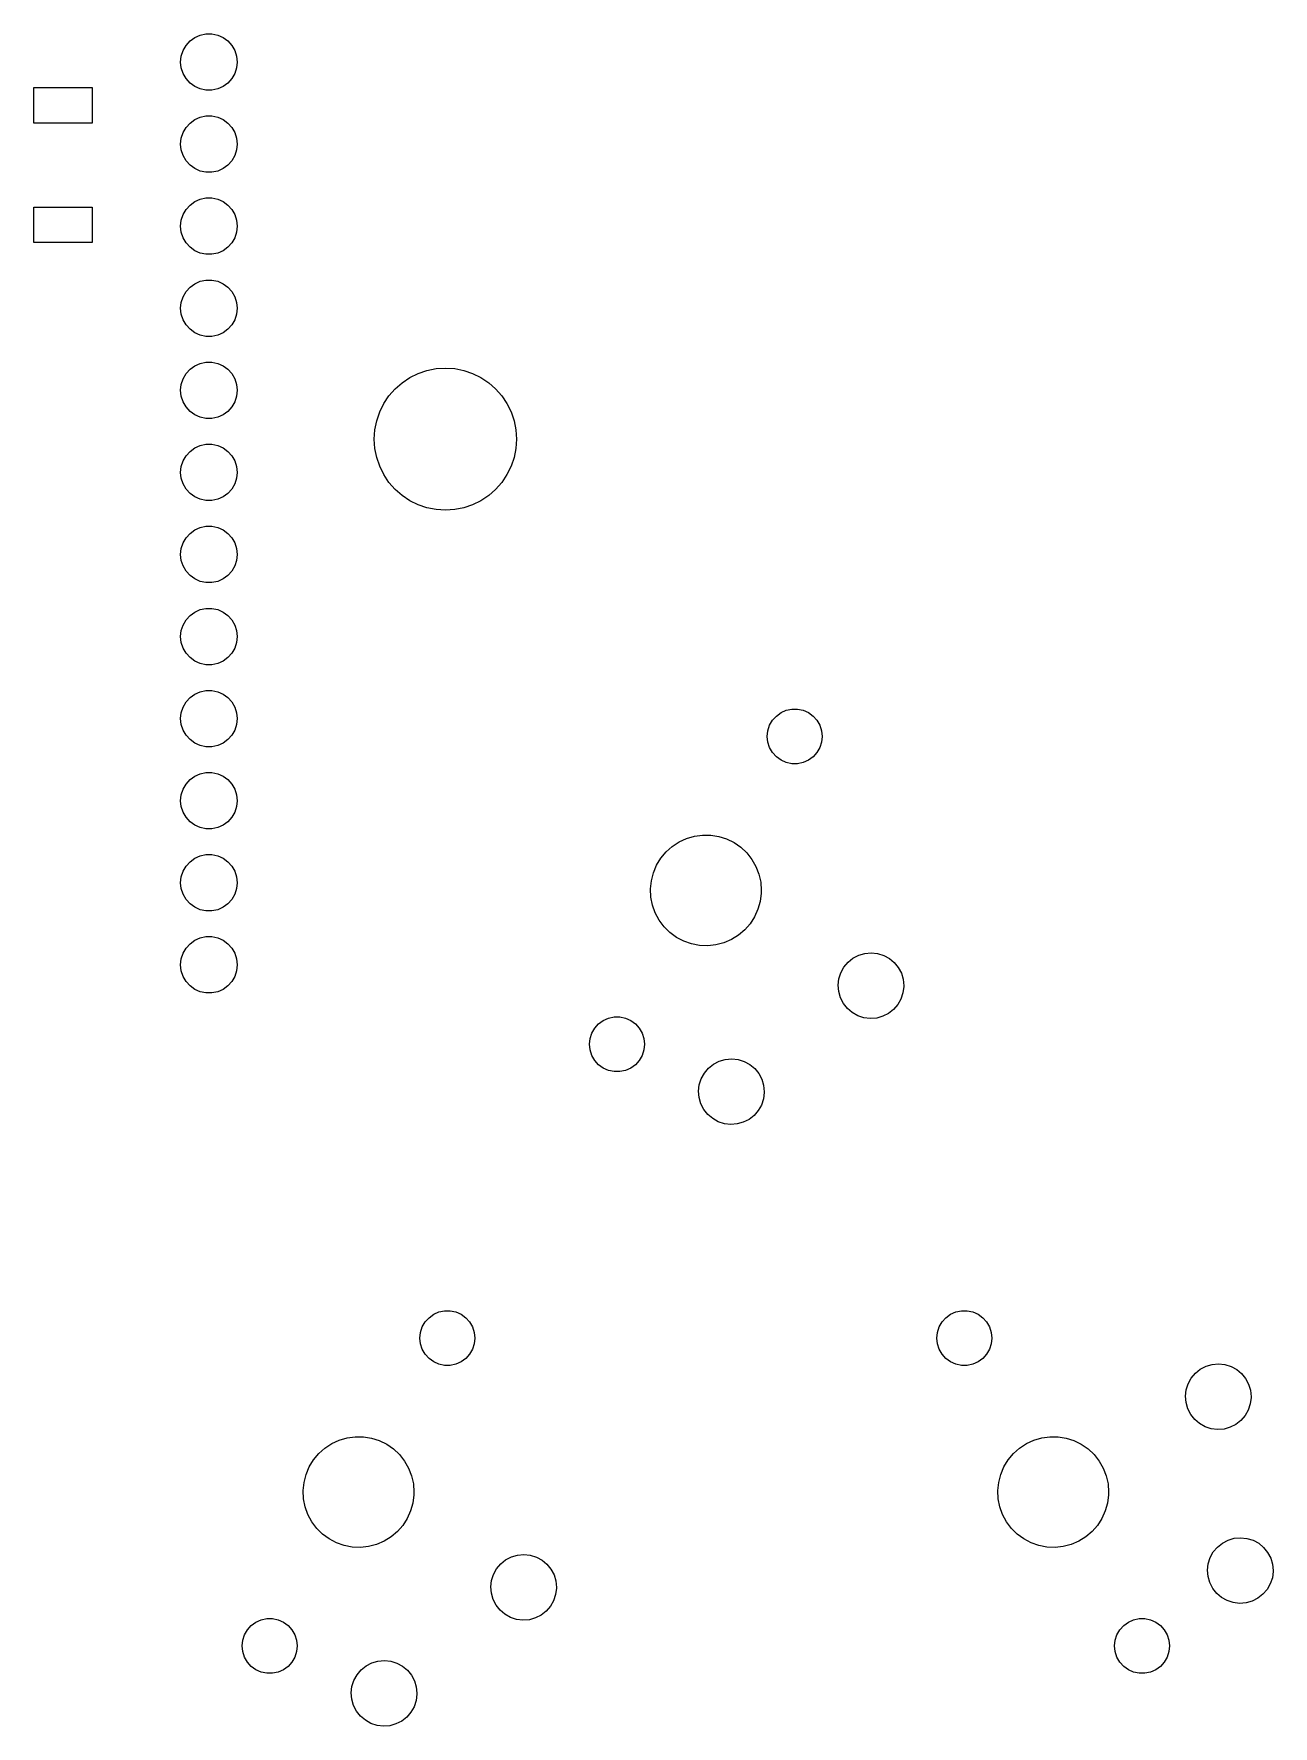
# Model space of a CAD drawing. Extents: x 195 to 313, y -163 to -63.
# Drawn here: x 256.2 to 294.6, y -115.6 to -63.3 of the extents above; entities that cross this region are included whole.
import ezdxf

# ---------------------------------------------------------------- set-up
doc = ezdxf.new("R2010")
doc.units = 0
doc.layers.add('BLACK', color=7, linetype='CONTINUOUS')

msp = doc.modelspace()

# ---------------------------------------------------------------- linework, layer by layer
at = {"layer": 'BLACK', "linetype": 'CONTINUOUS'}
for p, q in [((261.034, -63.4733), (261.182, -63.3656)), ((261.182, -63.3656), (261.349, -63.2911)), ((261.349, -63.2911), (261.528, -63.253)), ((261.528, -63.253), (261.712, -63.253)), ((261.712, -63.253), (261.891, -63.2911)), ((261.891, -63.2911), (262.058, -63.3656)), ((262.058, -63.3656), (262.206, -63.4733)), ((260.763, -63.9423), (260.819, -63.7681)), ((260.819, -63.7681), (260.911, -63.6095)), ((260.911, -63.6095), (261.034, -63.4733)), ((262.206, -63.4733), (262.329, -63.6095)), ((262.329, -63.6095), (262.421, -63.7681)), ((262.421, -63.7681), (262.477, -63.9423)), ((260.744, -64.1245), (260.763, -63.9423)), ((260.763, -64.3067), (260.744, -64.1245)), ((260.819, -64.481), (260.763, -64.3067)), ((262.477, -64.3067), (262.421, -64.481)), ((262.477, -63.9423), (262.496, -64.1245)), ((262.496, -64.1245), (262.477, -64.3067)), ((256.2, -66.0145), (256.2, -64.9145)), ((256.2, -64.9145), (258, -64.9145)), ((258, -64.9145), (258, -66.0145)), ((260.911, -64.6396), (260.819, -64.481)), ((261.034, -64.7758), (260.911, -64.6396)), ((261.182, -64.8834), (261.034, -64.7758)), ((261.349, -64.9579), (261.182, -64.8834)), ((262.058, -64.8834), (261.891, -64.9579)), ((262.206, -64.7758), (262.058, -64.8834)), ((262.329, -64.6396), (262.206, -64.7758)), ((262.421, -64.481), (262.329, -64.6396)), ((261.528, -64.996), (261.349, -64.9579)), ((261.712, -64.996), (261.528, -64.996)), ((261.891, -64.9579), (261.712, -64.996)), ((261.034, -66.0133), (261.182, -65.9056)), ((261.182, -65.9056), (261.349, -65.8311)), ((261.349, -65.8311), (261.528, -65.793)), ((261.528, -65.793), (261.712, -65.793)), ((261.712, -65.793), (261.891, -65.8311)), ((261.891, -65.8311), (262.058, -65.9056)), ((262.058, -65.9056), (262.206, -66.0133)), ((258, -66.0145), (256.2, -66.0145)), ((260.744, -66.6645), (260.763, -66.4823)), ((260.763, -66.4823), (260.819, -66.3081)), ((260.819, -66.3081), (260.911, -66.1495)), ((260.911, -66.1495), (261.034, -66.0133)), ((262.206, -66.0133), (262.329, -66.1495)), ((262.329, -66.1495), (262.421, -66.3081)), ((262.421, -66.3081), (262.477, -66.4823)), ((262.477, -66.4823), (262.496, -66.6645)), ((260.763, -66.8467), (260.744, -66.6645)), ((260.819, -67.021), (260.763, -66.8467)), ((260.911, -67.1796), (260.819, -67.021)), ((262.421, -67.021), (262.329, -67.1796)), ((262.477, -66.8467), (262.421, -67.021)), ((262.496, -66.6645), (262.477, -66.8467)), ((261.034, -67.3158), (260.911, -67.1796)), ((261.182, -67.4234), (261.034, -67.3158)), ((261.349, -67.4979), (261.182, -67.4234)), ((261.528, -67.536), (261.349, -67.4979)), ((261.712, -67.536), (261.528, -67.536)), ((261.891, -67.4979), (261.712, -67.536)), ((262.058, -67.4234), (261.891, -67.4979)), ((262.206, -67.3158), (262.058, -67.4234)), ((262.329, -67.1796), (262.206, -67.3158)), ((260.911, -68.6895), (261.034, -68.5533)), ((261.034, -68.5533), (261.182, -68.4456)), ((261.182, -68.4456), (261.349, -68.3711)), ((261.349, -68.3711), (261.528, -68.333)), ((261.528, -68.333), (261.712, -68.333)), ((261.712, -68.333), (261.891, -68.3711)), ((261.891, -68.3711), (262.058, -68.4456)), ((262.058, -68.4456), (262.206, -68.5533)), ((262.206, -68.5533), (262.329, -68.6895)), ((256.2, -69.7145), (256.2, -68.6145)), ((256.2, -68.6145), (258, -68.6145)), ((258, -68.6145), (258, -69.7145)), ((260.744, -69.2045), (260.763, -69.0223)), ((260.763, -69.0223), (260.819, -68.8481)), ((260.819, -68.8481), (260.911, -68.6895)), ((262.329, -68.6895), (262.421, -68.8481)), ((262.421, -68.8481), (262.477, -69.0223)), ((262.477, -69.0223), (262.496, -69.2045)), ((260.763, -69.3867), (260.744, -69.2045)), ((260.819, -69.561), (260.763, -69.3867)), ((260.911, -69.7196), (260.819, -69.561)), ((262.421, -69.561), (262.329, -69.7196)), ((262.477, -69.3867), (262.421, -69.561)), ((262.496, -69.2045), (262.477, -69.3867)), ((258, -69.7145), (256.2, -69.7145)), ((261.034, -69.8558), (260.911, -69.7196)), ((261.182, -69.9634), (261.034, -69.8558)), ((261.349, -70.0379), (261.182, -69.9634)), ((261.528, -70.076), (261.349, -70.0379)), ((261.712, -70.076), (261.528, -70.076)), ((261.891, -70.0379), (261.712, -70.076)), ((262.058, -69.9634), (261.891, -70.0379)), ((262.206, -69.8558), (262.058, -69.9634)), ((262.329, -69.7196), (262.206, -69.8558)), ((260.911, -71.2295), (261.034, -71.0933)), ((261.034, -71.0933), (261.182, -70.9856)), ((261.182, -70.9856), (261.349, -70.9111)), ((261.349, -70.9111), (261.528, -70.873)), ((261.528, -70.873), (261.712, -70.873)), ((261.712, -70.873), (261.891, -70.9111)), ((261.891, -70.9111), (262.058, -70.9856)), ((262.058, -70.9856), (262.206, -71.0933)), ((262.206, -71.0933), (262.329, -71.2295)), ((260.744, -71.7445), (260.763, -71.5623)), ((260.763, -71.9267), (260.744, -71.7445)), ((260.763, -71.5623), (260.819, -71.3881)), ((260.819, -71.3881), (260.911, -71.2295)), ((262.329, -71.2295), (262.421, -71.3881)), ((262.421, -71.3881), (262.477, -71.5623)), ((262.477, -71.5623), (262.496, -71.7445)), ((262.496, -71.7445), (262.477, -71.9267)), ((260.819, -72.101), (260.763, -71.9267)), ((260.911, -72.2596), (260.819, -72.101)), ((261.034, -72.3958), (260.911, -72.2596)), ((262.329, -72.2596), (262.206, -72.3958)), ((262.421, -72.101), (262.329, -72.2596)), ((262.477, -71.9267), (262.421, -72.101)), ((261.182, -72.5034), (261.034, -72.3958)), ((261.349, -72.5779), (261.182, -72.5034)), ((261.528, -72.616), (261.349, -72.5779)), ((261.712, -72.616), (261.528, -72.616)), ((261.891, -72.5779), (261.712, -72.616)), ((262.058, -72.5034), (261.891, -72.5779)), ((262.206, -72.3958), (262.058, -72.5034)), ((260.819, -73.9281), (260.911, -73.7695)), ((260.911, -73.7695), (261.034, -73.6333)), ((261.034, -73.6333), (261.182, -73.5256)), ((261.182, -73.5256), (261.349, -73.4511)), ((261.349, -73.4511), (261.528, -73.413)), ((261.528, -73.413), (261.712, -73.413)), ((261.712, -73.413), (261.891, -73.4511)), ((261.891, -73.4511), (262.058, -73.5256)), ((262.058, -73.5256), (262.206, -73.6333)), ((262.206, -73.6333), (262.329, -73.7695)), ((262.329, -73.7695), (262.421, -73.9281)), ((267.837, -73.8897), (268.096, -73.7625)), ((268.096, -73.7625), (268.368, -73.67)), ((268.368, -73.67), (268.65, -73.6138)), ((268.65, -73.6138), (268.938, -73.595)), ((268.938, -73.595), (269.225, -73.6138)), ((269.225, -73.6138), (269.507, -73.67)), ((269.507, -73.67), (269.779, -73.7625)), ((269.779, -73.7625), (270.037, -73.8897)), ((260.744, -74.2845), (260.763, -74.1023)), ((260.763, -74.4667), (260.744, -74.2845)), ((260.763, -74.1023), (260.819, -73.9281)), ((262.421, -73.9281), (262.477, -74.1023)), ((262.477, -74.1023), (262.496, -74.2845)), ((262.496, -74.2845), (262.477, -74.4667)), ((267.192, -74.4557), (267.382, -74.2394)), ((267.382, -74.2394), (267.598, -74.0496)), ((267.598, -74.0496), (267.837, -73.8897)), ((270.037, -73.8897), (270.277, -74.0496)), ((270.277, -74.0496), (270.493, -74.2394)), ((270.493, -74.2394), (270.683, -74.4557)), ((260.819, -74.641), (260.763, -74.4667)), ((260.911, -74.7996), (260.819, -74.641)), ((261.034, -74.9358), (260.911, -74.7996)), ((262.329, -74.7996), (262.206, -74.9358)), ((262.421, -74.641), (262.329, -74.7996)), ((262.477, -74.4667), (262.421, -74.641)), ((266.905, -74.9531), (267.032, -74.695)), ((267.032, -74.695), (267.192, -74.4557)), ((270.683, -74.4557), (270.843, -74.695)), ((270.843, -74.695), (270.97, -74.9531)), ((261.182, -75.0434), (261.034, -74.9358)), ((261.349, -75.1179), (261.182, -75.0434)), ((261.528, -75.156), (261.349, -75.1179)), ((261.712, -75.156), (261.528, -75.156)), ((261.891, -75.1179), (261.712, -75.156)), ((262.058, -75.0434), (261.891, -75.1179)), ((262.206, -74.9358), (262.058, -75.0434)), ((266.756, -75.5078), (266.812, -75.2256)), ((266.812, -75.2256), (266.905, -74.9531)), ((270.97, -74.9531), (271.063, -75.2256)), ((271.063, -75.2256), (271.119, -75.5078)), ((266.738, -75.795), (266.756, -75.5078)), ((266.756, -76.0822), (266.738, -75.795)), ((271.119, -75.5078), (271.137, -75.795)), ((271.137, -75.795), (271.119, -76.0822)), ((260.819, -76.4681), (260.911, -76.3095)), ((260.911, -76.3095), (261.034, -76.1733)), ((261.034, -76.1733), (261.182, -76.0656)), ((261.182, -76.0656), (261.349, -75.9911)), ((261.349, -75.9911), (261.528, -75.953)), ((261.528, -75.953), (261.712, -75.953)), ((261.712, -75.953), (261.891, -75.9911)), ((261.891, -75.9911), (262.058, -76.0656)), ((262.058, -76.0656), (262.206, -76.1733)), ((262.206, -76.1733), (262.329, -76.3095)), ((262.329, -76.3095), (262.421, -76.4681)), ((266.812, -76.3644), (266.756, -76.0822)), ((266.905, -76.6369), (266.812, -76.3644)), ((271.063, -76.3644), (270.97, -76.6369)), ((271.119, -76.0822), (271.063, -76.3644)), ((260.744, -76.8245), (260.763, -76.6423)), ((260.763, -77.0067), (260.744, -76.8245)), ((260.763, -76.6423), (260.819, -76.4681)), ((262.421, -76.4681), (262.477, -76.6423)), ((262.477, -76.6423), (262.496, -76.8245)), ((262.496, -76.8245), (262.477, -77.0067)), ((267.032, -76.895), (266.905, -76.6369)), ((267.192, -77.1343), (267.032, -76.895)), ((270.843, -76.895), (270.683, -77.1343)), ((270.97, -76.6369), (270.843, -76.895)), ((260.819, -77.181), (260.763, -77.0067)), ((260.911, -77.3396), (260.819, -77.181)), ((261.034, -77.4758), (260.911, -77.3396)), ((261.182, -77.5834), (261.034, -77.4758)), ((262.206, -77.4758), (262.058, -77.5834)), ((262.329, -77.3396), (262.206, -77.4758)), ((262.421, -77.181), (262.329, -77.3396)), ((262.477, -77.0067), (262.421, -77.181)), ((267.382, -77.3506), (267.192, -77.1343)), ((267.598, -77.5404), (267.382, -77.3506)), ((270.493, -77.3506), (270.277, -77.5404)), ((270.683, -77.1343), (270.493, -77.3506)), ((261.349, -77.6579), (261.182, -77.5834)), ((261.528, -77.696), (261.349, -77.6579)), ((261.712, -77.696), (261.528, -77.696)), ((261.891, -77.6579), (261.712, -77.696)), ((262.058, -77.5834), (261.891, -77.6579)), ((267.837, -77.7003), (267.598, -77.5404)), ((268.096, -77.8275), (267.837, -77.7003)), ((268.368, -77.92), (268.096, -77.8275)), ((268.65, -77.9762), (268.368, -77.92)), ((268.938, -77.995), (268.65, -77.9762)), ((269.225, -77.9762), (268.938, -77.995)), ((269.507, -77.92), (269.225, -77.9762)), ((269.779, -77.8275), (269.507, -77.92)), ((270.037, -77.7003), (269.779, -77.8275)), ((270.277, -77.5404), (270.037, -77.7003)), ((261.182, -78.6056), (261.349, -78.5311)), ((261.349, -78.5311), (261.528, -78.493)), ((261.528, -78.493), (261.712, -78.493)), ((261.712, -78.493), (261.891, -78.5311)), ((261.891, -78.5311), (262.058, -78.6056)), ((260.763, -79.1823), (260.819, -79.0081)), ((260.819, -79.0081), (260.911, -78.8495)), ((260.911, -78.8495), (261.034, -78.7133)), ((261.034, -78.7133), (261.182, -78.6056)), ((262.058, -78.6056), (262.206, -78.7133)), ((262.206, -78.7133), (262.329, -78.8495)), ((262.329, -78.8495), (262.421, -79.0081)), ((262.421, -79.0081), (262.477, -79.1823)), ((260.744, -79.3645), (260.763, -79.1823)), ((260.763, -79.5467), (260.744, -79.3645)), ((260.819, -79.721), (260.763, -79.5467)), ((262.477, -79.5467), (262.421, -79.721)), ((262.477, -79.1823), (262.496, -79.3645)), ((262.496, -79.3645), (262.477, -79.5467)), ((260.911, -79.8796), (260.819, -79.721)), ((261.034, -80.0158), (260.911, -79.8796)), ((261.182, -80.1234), (261.034, -80.0158)), ((261.349, -80.1979), (261.182, -80.1234)), ((262.058, -80.1234), (261.891, -80.1979)), ((262.206, -80.0158), (262.058, -80.1234)), ((262.329, -79.8796), (262.206, -80.0158)), ((262.421, -79.721), (262.329, -79.8796)), ((261.528, -80.236), (261.349, -80.1979)), ((261.712, -80.236), (261.528, -80.236)), ((261.891, -80.1979), (261.712, -80.236)), ((261.034, -81.2533), (261.182, -81.1456)), ((261.182, -81.1456), (261.349, -81.0711)), ((261.349, -81.0711), (261.528, -81.033)), ((261.528, -81.033), (261.712, -81.033)), ((261.712, -81.033), (261.891, -81.0711)), ((261.891, -81.0711), (262.058, -81.1456)), ((262.058, -81.1456), (262.206, -81.2533)), ((260.763, -81.7223), (260.819, -81.5481)), ((260.819, -81.5481), (260.911, -81.3895)), ((260.911, -81.3895), (261.034, -81.2533)), ((262.206, -81.2533), (262.329, -81.3895)), ((262.329, -81.3895), (262.421, -81.5481)), ((262.421, -81.5481), (262.477, -81.7223)), ((260.744, -81.9045), (260.763, -81.7223)), ((260.763, -82.0867), (260.744, -81.9045)), ((260.819, -82.261), (260.763, -82.0867)), ((262.477, -82.0867), (262.421, -82.261)), ((262.477, -81.7223), (262.496, -81.9045)), ((262.496, -81.9045), (262.477, -82.0867)), ((260.911, -82.4196), (260.819, -82.261)), ((261.034, -82.5558), (260.911, -82.4196)), ((261.182, -82.6634), (261.034, -82.5558)), ((261.349, -82.7379), (261.182, -82.6634)), ((261.528, -82.776), (261.349, -82.7379)), ((261.891, -82.7379), (261.712, -82.776)), ((262.058, -82.6634), (261.891, -82.7379)), ((262.206, -82.5558), (262.058, -82.6634)), ((262.329, -82.4196), (262.206, -82.5558)), ((262.421, -82.261), (262.329, -82.4196)), ((261.712, -82.776), (261.528, -82.776)), ((260.911, -83.9295), (261.034, -83.7933)), ((261.034, -83.7933), (261.182, -83.6856)), ((261.182, -83.6856), (261.349, -83.6111)), ((261.349, -83.6111), (261.528, -83.573)), ((261.528, -83.573), (261.712, -83.573)), ((261.712, -83.573), (261.891, -83.6111)), ((261.891, -83.6111), (262.058, -83.6856)), ((262.058, -83.6856), (262.206, -83.7933)), ((262.206, -83.7933), (262.329, -83.9295)), ((260.744, -84.4445), (260.763, -84.2623)), ((260.763, -84.2623), (260.819, -84.0881)), ((260.819, -84.0881), (260.911, -83.9295)), ((262.329, -83.9295), (262.421, -84.0881)), ((262.421, -84.0881), (262.477, -84.2623)), ((262.477, -84.2623), (262.496, -84.4445)), ((279.181, -84.3645), (279.325, -84.26)), ((279.325, -84.26), (279.487, -84.1876)), ((279.487, -84.1876), (279.661, -84.1506)), ((279.661, -84.1506), (279.839, -84.1506)), ((279.839, -84.1506), (280.013, -84.1876)), ((280.013, -84.1876), (280.175, -84.26)), ((280.175, -84.26), (280.319, -84.3645)), ((260.763, -84.6267), (260.744, -84.4445)), ((260.819, -84.801), (260.763, -84.6267)), ((260.911, -84.9596), (260.819, -84.801)), ((262.421, -84.801), (262.329, -84.9596)), ((262.477, -84.6267), (262.421, -84.801)), ((262.496, -84.4445), (262.477, -84.6267)), ((278.899, -84.9969), (278.918, -84.8199)), ((278.918, -84.8199), (278.973, -84.6508)), ((278.973, -84.6508), (279.062, -84.4967)), ((279.062, -84.4967), (279.181, -84.3645)), ((280.319, -84.3645), (280.438, -84.4967)), ((280.438, -84.4967), (280.527, -84.6508)), ((280.527, -84.6508), (280.582, -84.8199)), ((280.582, -84.8199), (280.601, -84.9969)), ((261.034, -85.0958), (260.911, -84.9596)), ((261.182, -85.2034), (261.034, -85.0958)), ((261.349, -85.2779), (261.182, -85.2034)), ((261.528, -85.316), (261.349, -85.2779)), ((261.712, -85.316), (261.528, -85.316)), ((261.891, -85.2779), (261.712, -85.316)), ((262.058, -85.2034), (261.891, -85.2779)), ((262.206, -85.0958), (262.058, -85.2034)), ((262.329, -84.9596), (262.206, -85.0958)), ((278.918, -85.1738), (278.899, -84.9969)), ((278.973, -85.343), (278.918, -85.1738)), ((279.062, -85.497), (278.973, -85.343)), ((280.527, -85.343), (280.438, -85.497)), ((280.582, -85.1738), (280.527, -85.343)), ((280.601, -84.9969), (280.582, -85.1738)), ((279.181, -85.6292), (279.062, -85.497)), ((279.325, -85.7338), (279.181, -85.6292)), ((279.487, -85.8061), (279.325, -85.7338)), ((279.661, -85.8431), (279.487, -85.8061)), ((279.839, -85.8431), (279.661, -85.8431)), ((280.013, -85.8061), (279.839, -85.8431)), ((280.175, -85.7338), (280.013, -85.8061)), ((280.319, -85.6292), (280.175, -85.7338)), ((280.438, -85.497), (280.319, -85.6292)), ((260.911, -86.4695), (261.034, -86.3333)), ((261.034, -86.3333), (261.182, -86.2256)), ((261.182, -86.2256), (261.349, -86.1511)), ((261.349, -86.1511), (261.528, -86.113)), ((261.528, -86.113), (261.712, -86.113)), ((261.712, -86.113), (261.891, -86.1511)), ((261.891, -86.1511), (262.058, -86.2256)), ((262.058, -86.2256), (262.206, -86.3333)), ((262.206, -86.3333), (262.329, -86.4695)), ((260.744, -86.9845), (260.763, -86.8023)), ((260.763, -86.8023), (260.819, -86.6281)), ((260.819, -86.6281), (260.911, -86.4695)), ((262.329, -86.4695), (262.421, -86.6281)), ((262.421, -86.6281), (262.477, -86.8023)), ((262.477, -86.8023), (262.496, -86.9845)), ((260.763, -87.1667), (260.744, -86.9845)), ((260.819, -87.341), (260.763, -87.1667)), ((260.911, -87.4996), (260.819, -87.341)), ((262.421, -87.341), (262.329, -87.4996)), ((262.477, -87.1667), (262.421, -87.341)), ((262.496, -86.9845), (262.477, -87.1667)), ((261.034, -87.6358), (260.911, -87.4996)), ((261.182, -87.7434), (261.034, -87.6358)), ((261.349, -87.8179), (261.182, -87.7434)), ((261.528, -87.856), (261.349, -87.8179)), ((261.712, -87.856), (261.528, -87.856)), ((261.891, -87.8179), (261.712, -87.856)), ((262.058, -87.7434), (261.891, -87.8179)), ((262.206, -87.6358), (262.058, -87.7434)), ((262.329, -87.4996), (262.206, -87.6358)), ((275.767, -88.569), (275.956, -88.3998)), ((275.956, -88.3998), (276.169, -88.2605)), ((276.169, -88.2605), (276.4, -88.1541)), ((276.4, -88.1541), (276.644, -88.083)), ((276.644, -88.083), (276.895, -88.0487)), ((276.895, -88.0487), (277.149, -88.052)), ((277.149, -88.052), (277.4, -88.0929)), ((277.4, -88.0929), (277.642, -88.1703)), ((277.642, -88.1703), (277.87, -88.2827)), ((277.87, -88.2827), (278.079, -88.4276)), ((278.079, -88.4276), (278.264, -88.6017)), ((260.819, -89.1681), (260.911, -89.0095)), ((260.911, -89.0095), (261.034, -88.8733)), ((261.034, -88.8733), (261.182, -88.7656)), ((261.182, -88.7656), (261.349, -88.6911)), ((261.349, -88.6911), (261.528, -88.653)), ((261.528, -88.653), (261.712, -88.653)), ((261.712, -88.653), (261.891, -88.6911)), ((261.891, -88.6911), (262.058, -88.7656)), ((262.058, -88.7656), (262.206, -88.8733)), ((262.206, -88.8733), (262.329, -89.0095)), ((262.329, -89.0095), (262.421, -89.1681)), ((275.374, -89.216), (275.472, -88.9816)), ((275.472, -88.9816), (275.604, -88.7644)), ((275.604, -88.7644), (275.767, -88.569)), ((278.264, -88.6017), (278.421, -88.8013)), ((278.421, -88.8013), (278.547, -89.0219)), ((278.547, -89.0219), (278.64, -89.2587)), ((260.744, -89.5245), (260.763, -89.3423)), ((260.763, -89.7067), (260.744, -89.5245)), ((260.763, -89.3423), (260.819, -89.1681)), ((262.421, -89.1681), (262.477, -89.3423)), ((262.477, -89.3423), (262.496, -89.5245)), ((262.496, -89.5245), (262.477, -89.7067)), ((275.286, -89.7151), (275.312, -89.4623)), ((275.312, -89.4623), (275.374, -89.216)), ((278.64, -89.2587), (278.696, -89.5066)), ((278.696, -89.5066), (278.714, -89.76)), ((260.819, -89.881), (260.763, -89.7067)), ((260.911, -90.0396), (260.819, -89.881)), ((261.034, -90.1758), (260.911, -90.0396)), ((262.329, -90.0396), (262.206, -90.1758)), ((262.421, -89.881), (262.329, -90.0396)), ((262.477, -89.7067), (262.421, -89.881)), ((275.298, -89.9689), (275.286, -89.7151)), ((275.348, -90.2182), (275.298, -89.9689)), ((278.712, -89.8497), (278.68, -90.1018)), ((278.714, -89.76), (278.712, -89.8497)), ((261.182, -90.2834), (261.034, -90.1758)), ((261.349, -90.3579), (261.182, -90.2834)), ((261.528, -90.396), (261.349, -90.3579)), ((261.712, -90.396), (261.528, -90.396)), ((261.891, -90.3579), (261.712, -90.396)), ((262.058, -90.2834), (261.891, -90.3579)), ((262.206, -90.1758), (262.058, -90.2834)), ((275.434, -90.4573), (275.348, -90.2182)), ((275.554, -90.6812), (275.434, -90.4573)), ((278.507, -90.5781), (278.369, -90.7918)), ((278.611, -90.3464), (278.507, -90.5781)), ((278.68, -90.1018), (278.611, -90.3464)), ((275.706, -90.8848), (275.554, -90.6812)), ((275.887, -91.0637), (275.706, -90.8848)), ((276.091, -91.214), (275.887, -91.0637)), ((278.202, -90.9829), (278.008, -91.1471)), ((278.369, -90.7918), (278.202, -90.9829)), ((260.819, -91.7081), (260.911, -91.5495)), ((260.911, -91.5495), (261.034, -91.4133)), ((261.034, -91.4133), (261.182, -91.3056)), ((261.182, -91.3056), (261.349, -91.2311)), ((261.349, -91.2311), (261.528, -91.193)), ((261.528, -91.193), (261.712, -91.193)), ((261.712, -91.193), (261.891, -91.2311)), ((261.891, -91.2311), (262.058, -91.3056)), ((262.058, -91.3056), (262.206, -91.4133)), ((262.206, -91.4133), (262.329, -91.5495)), ((262.329, -91.5495), (262.421, -91.7081)), ((276.316, -91.3323), (276.091, -91.214)), ((276.556, -91.4161), (276.316, -91.3323)), ((276.806, -91.4635), (276.556, -91.4161)), ((277.06, -91.4735), (276.806, -91.4635)), ((277.312, -91.4458), (277.06, -91.4735)), ((277.558, -91.3811), (277.312, -91.4458)), ((277.792, -91.2808), (277.558, -91.3811)), ((278.008, -91.1471), (277.792, -91.2808)), ((260.744, -92.0645), (260.763, -91.8823)), ((260.763, -92.2467), (260.744, -92.0645)), ((260.763, -91.8823), (260.819, -91.7081)), ((262.421, -91.7081), (262.477, -91.8823)), ((262.477, -91.8823), (262.496, -92.0645)), ((262.496, -92.0645), (262.477, -92.2467)), ((281.176, -92.3098), (281.271, -92.136)), ((281.271, -92.136), (281.399, -91.9841)), ((281.399, -91.9841), (281.553, -91.8598)), ((281.553, -91.8598), (281.729, -91.768)), ((281.729, -91.768), (281.919, -91.712)), ((281.919, -91.712), (282.117, -91.694)), ((282.117, -91.694), (282.314, -91.7148)), ((282.314, -91.7148), (282.503, -91.7734)), ((282.503, -91.7734), (282.678, -91.8677)), ((282.678, -91.8677), (282.83, -91.9941)), ((282.83, -91.9941), (282.956, -92.1478)), ((282.956, -92.1478), (283.049, -92.3228)), ((260.819, -92.421), (260.763, -92.2467)), ((260.911, -92.5796), (260.819, -92.421)), ((261.034, -92.7158), (260.911, -92.5796)), ((262.329, -92.5796), (262.206, -92.7158)), ((262.421, -92.421), (262.329, -92.5796)), ((262.477, -92.2467), (262.421, -92.421)), ((281.094, -92.6958), (281.116, -92.4988)), ((281.11, -92.8934), (281.094, -92.6958)), ((281.116, -92.4988), (281.176, -92.3098)), ((283.049, -92.3228), (283.106, -92.5127)), ((283.106, -92.5127), (283.126, -92.71)), ((261.182, -92.8234), (261.034, -92.7158)), ((261.349, -92.8979), (261.182, -92.8234)), ((261.528, -92.936), (261.349, -92.8979)), ((261.712, -92.936), (261.528, -92.936)), ((261.891, -92.8979), (261.712, -92.936)), ((262.058, -92.8234), (261.891, -92.8979)), ((262.206, -92.7158), (262.058, -92.8234)), ((281.165, -93.084), (281.11, -92.8934)), ((281.256, -93.2604), (281.165, -93.084)), ((283.038, -93.1232), (282.94, -93.2957)), ((283.1, -92.9351), (283.038, -93.1232)), ((283.125, -92.7384), (283.1, -92.9351)), ((283.126, -92.71), (283.125, -92.7384)), ((273.825, -93.7862), (273.987, -93.7139)), ((273.987, -93.7139), (274.161, -93.6769)), ((274.161, -93.6769), (274.339, -93.6769)), ((274.339, -93.6769), (274.513, -93.7139)), ((274.513, -93.7139), (274.675, -93.7862)), ((281.379, -93.4158), (281.256, -93.2604)), ((281.53, -93.5443), (281.379, -93.4158)), ((281.703, -93.641), (281.53, -93.5443)), ((281.891, -93.7023), (281.703, -93.641)), ((282.088, -93.7258), (281.891, -93.7023)), ((282.286, -93.7106), (282.088, -93.7258)), ((282.477, -93.6572), (282.286, -93.7106)), ((282.654, -93.5678), (282.477, -93.6572)), ((282.81, -93.4458), (282.654, -93.5678)), ((282.94, -93.2957), (282.81, -93.4458)), ((273.418, -94.3462), (273.473, -94.177)), ((273.473, -94.177), (273.562, -94.023)), ((273.562, -94.023), (273.681, -93.8908)), ((273.681, -93.8908), (273.825, -93.7862)), ((274.675, -93.7862), (274.819, -93.8908)), ((274.819, -93.8908), (274.938, -94.023)), ((274.938, -94.023), (275.027, -94.177)), ((275.027, -94.177), (275.082, -94.3462)), ((273.399, -94.5231), (273.418, -94.3462)), ((273.418, -94.7001), (273.399, -94.5231)), ((273.473, -94.8692), (273.418, -94.7001)), ((275.082, -94.7001), (275.027, -94.8692)), ((275.082, -94.3462), (275.101, -94.5231)), ((275.101, -94.5231), (275.082, -94.7001)), ((273.562, -95.0233), (273.473, -94.8692)), ((273.681, -95.1555), (273.562, -95.0233)), ((273.825, -95.26), (273.681, -95.1555)), ((273.987, -95.3324), (273.825, -95.26)), ((274.675, -95.26), (274.513, -95.3324)), ((274.819, -95.1555), (274.675, -95.26)), ((274.938, -95.0233), (274.819, -95.1555)), ((275.027, -94.8692), (274.938, -95.0233)), ((276.953, -95.4161), (277.08, -95.2642)), ((277.08, -95.2642), (277.235, -95.14)), ((277.235, -95.14), (277.41, -95.0481)), ((277.41, -95.0481), (277.601, -94.9921)), ((277.601, -94.9921), (277.798, -94.9742)), ((277.798, -94.9742), (277.995, -94.9949)), ((277.995, -94.9949), (278.185, -95.0535)), ((278.185, -95.0535), (278.359, -95.1478)), ((278.359, -95.1478), (278.512, -95.2742)), ((278.512, -95.2742), (278.637, -95.4279)), ((274.161, -95.3694), (273.987, -95.3324)), ((274.339, -95.3694), (274.161, -95.3694)), ((274.513, -95.3324), (274.339, -95.3694)), ((276.775, -95.9759), (276.797, -95.7789)), ((276.797, -95.7789), (276.857, -95.5899)), ((276.857, -95.5899), (276.953, -95.4161)), ((278.637, -95.4279), (278.73, -95.603)), ((278.73, -95.603), (278.788, -95.7928)), ((278.788, -95.7928), (278.807, -95.9901)), ((276.792, -96.1735), (276.775, -95.9759)), ((276.846, -96.3641), (276.792, -96.1735)), ((276.937, -96.5405), (276.846, -96.3641)), ((278.782, -96.2152), (278.719, -96.4034)), ((278.807, -96.0185), (278.782, -96.2152)), ((278.807, -95.9901), (278.807, -96.0185)), ((277.06, -96.6959), (276.937, -96.5405)), ((277.211, -96.8244), (277.06, -96.6959)), ((277.384, -96.9212), (277.211, -96.8244)), ((278.335, -96.848), (278.158, -96.9374)), ((278.492, -96.7259), (278.335, -96.848)), ((278.621, -96.5758), (278.492, -96.7259)), ((278.719, -96.4034), (278.621, -96.5758)), ((277.573, -96.9824), (277.384, -96.9212)), ((277.77, -97.0059), (277.573, -96.9824)), ((277.967, -96.9907), (277.77, -97.0059)), ((278.158, -96.9374), (277.967, -96.9907)), ((268.223, -103.271), (268.312, -103.117)), ((268.312, -103.117), (268.431, -102.985)), ((268.431, -102.985), (268.575, -102.88)), ((268.575, -102.88), (268.737, -102.808)), ((268.737, -102.808), (268.911, -102.771)), ((268.911, -102.771), (269.089, -102.771)), ((269.089, -102.771), (269.263, -102.808)), ((269.263, -102.808), (269.425, -102.88)), ((269.425, -102.88), (269.569, -102.985)), ((269.569, -102.985), (269.688, -103.117)), ((269.688, -103.117), (269.777, -103.271)), ((284.223, -103.271), (284.312, -103.117)), ((284.312, -103.117), (284.431, -102.985)), ((284.431, -102.985), (284.575, -102.88)), ((284.575, -102.88), (284.737, -102.808)), ((284.737, -102.808), (284.911, -102.771)), ((284.911, -102.771), (285.089, -102.771)), ((285.089, -102.771), (285.263, -102.808)), ((285.263, -102.808), (285.425, -102.88)), ((285.425, -102.88), (285.569, -102.985)), ((285.569, -102.985), (285.688, -103.117)), ((285.688, -103.117), (285.777, -103.271)), ((268.149, -103.617), (268.168, -103.44)), ((268.168, -103.794), (268.149, -103.617)), ((268.168, -103.44), (268.223, -103.271)), ((269.777, -103.271), (269.832, -103.44)), ((269.832, -103.44), (269.851, -103.617)), ((269.851, -103.617), (269.832, -103.794)), ((284.149, -103.617), (284.168, -103.44)), ((284.168, -103.794), (284.149, -103.617)), ((284.168, -103.44), (284.223, -103.271)), ((285.777, -103.271), (285.832, -103.44)), ((285.832, -103.44), (285.851, -103.617)), ((285.851, -103.617), (285.832, -103.794)), ((268.223, -103.963), (268.168, -103.794)), ((268.312, -104.117), (268.223, -103.963)), ((268.431, -104.249), (268.312, -104.117)), ((269.688, -104.117), (269.569, -104.249)), ((269.777, -103.963), (269.688, -104.117)), ((269.832, -103.794), (269.777, -103.963)), ((284.223, -103.963), (284.168, -103.794)), ((284.312, -104.117), (284.223, -103.963)), ((284.431, -104.249), (284.312, -104.117)), ((285.688, -104.117), (285.569, -104.249)), ((285.777, -103.963), (285.688, -104.117)), ((285.832, -103.794), (285.777, -103.963)), ((268.575, -104.354), (268.431, -104.249)), ((268.737, -104.426), (268.575, -104.354)), ((268.911, -104.463), (268.737, -104.426)), ((269.089, -104.463), (268.911, -104.463)), ((269.263, -104.426), (269.089, -104.463)), ((269.425, -104.354), (269.263, -104.426)), ((269.569, -104.249), (269.425, -104.354)), ((284.575, -104.354), (284.431, -104.249)), ((284.737, -104.426), (284.575, -104.354)), ((284.911, -104.463), (284.737, -104.426)), ((285.089, -104.463), (284.911, -104.463)), ((285.263, -104.426), (285.089, -104.463)), ((285.425, -104.354), (285.263, -104.426)), ((285.569, -104.249), (285.425, -104.354)), ((292.021, -104.856), (292.149, -104.704)), ((292.149, -104.704), (292.303, -104.58)), ((292.303, -104.58), (292.479, -104.488)), ((292.479, -104.488), (292.669, -104.432)), ((292.669, -104.432), (292.867, -104.414)), ((292.867, -104.414), (293.064, -104.435)), ((293.064, -104.435), (293.253, -104.493)), ((293.253, -104.493), (293.428, -104.588)), ((293.428, -104.588), (293.58, -104.714)), ((293.58, -104.714), (293.706, -104.868)), ((291.844, -105.416), (291.866, -105.219)), ((291.866, -105.219), (291.926, -105.03)), ((291.926, -105.03), (292.021, -104.856)), ((293.706, -104.868), (293.799, -105.043)), ((293.799, -105.043), (293.856, -105.233)), ((293.856, -105.233), (293.876, -105.43)), ((291.86, -105.613), (291.844, -105.416)), ((291.915, -105.804), (291.86, -105.613)), ((293.85, -105.655), (293.788, -105.843)), ((293.875, -105.458), (293.85, -105.655)), ((293.876, -105.43), (293.875, -105.458)), ((292.006, -105.98), (291.915, -105.804)), ((292.129, -106.136), (292.006, -105.98)), ((292.28, -106.264), (292.129, -106.136)), ((292.453, -106.361), (292.28, -106.264)), ((293.404, -106.288), (293.227, -106.377)), ((293.56, -106.166), (293.404, -106.288)), ((293.69, -106.016), (293.56, -106.166)), ((293.788, -105.843), (293.69, -106.016)), ((265.419, -106.88), (265.65, -106.774)), ((265.65, -106.774), (265.894, -106.703)), ((265.894, -106.703), (266.145, -106.669)), ((266.145, -106.669), (266.399, -106.672)), ((266.399, -106.672), (266.65, -106.713)), ((266.65, -106.713), (266.892, -106.79)), ((266.892, -106.79), (267.12, -106.903)), ((286.919, -106.88), (287.15, -106.774)), ((287.15, -106.774), (287.394, -106.703)), ((287.394, -106.703), (287.645, -106.669)), ((287.645, -106.669), (287.899, -106.672)), ((287.899, -106.672), (288.15, -106.713)), ((288.15, -106.713), (288.392, -106.79)), ((288.392, -106.79), (288.62, -106.903)), ((292.641, -106.422), (292.453, -106.361)), ((292.838, -106.446), (292.641, -106.422)), ((293.036, -106.431), (292.838, -106.446)), ((293.227, -106.377), (293.036, -106.431)), ((264.854, -107.384), (265.017, -107.189)), ((265.017, -107.189), (265.206, -107.02)), ((265.206, -107.02), (265.419, -106.88)), ((267.12, -106.903), (267.329, -107.048)), ((267.329, -107.048), (267.514, -107.222)), ((267.514, -107.222), (267.671, -107.421)), ((286.354, -107.384), (286.517, -107.189)), ((286.517, -107.189), (286.706, -107.02)), ((286.706, -107.02), (286.919, -106.88)), ((288.62, -106.903), (288.829, -107.048)), ((288.829, -107.048), (289.014, -107.222)), ((289.014, -107.222), (289.171, -107.421)), ((264.562, -108.082), (264.624, -107.836)), ((264.624, -107.836), (264.722, -107.602)), ((264.722, -107.602), (264.854, -107.384)), ((267.671, -107.421), (267.797, -107.642)), ((267.797, -107.642), (267.89, -107.879)), ((267.89, -107.879), (267.946, -108.127)), ((286.062, -108.082), (286.124, -107.836)), ((286.124, -107.836), (286.222, -107.602)), ((286.222, -107.602), (286.354, -107.384)), ((289.171, -107.421), (289.297, -107.642)), ((289.297, -107.642), (289.39, -107.879)), ((289.39, -107.879), (289.446, -108.127)), ((264.536, -108.335), (264.562, -108.082)), ((264.548, -108.589), (264.536, -108.335)), ((267.946, -108.127), (267.964, -108.38)), ((267.964, -108.38), (267.962, -108.47)), ((286.036, -108.335), (286.062, -108.082)), ((286.048, -108.589), (286.036, -108.335)), ((289.446, -108.127), (289.464, -108.38)), ((289.464, -108.38), (289.462, -108.47)), ((264.598, -108.838), (264.548, -108.589)), ((264.684, -109.077), (264.598, -108.838)), ((267.93, -108.722), (267.861, -108.966)), ((267.962, -108.47), (267.93, -108.722)), ((286.098, -108.838), (286.048, -108.589)), ((286.184, -109.077), (286.098, -108.838)), ((289.43, -108.722), (289.361, -108.966)), ((289.462, -108.47), (289.43, -108.722)), ((264.804, -109.301), (264.684, -109.077)), ((264.956, -109.505), (264.804, -109.301)), ((267.619, -109.412), (267.452, -109.603)), ((267.757, -109.198), (267.619, -109.412)), ((267.861, -108.966), (267.757, -109.198)), ((286.304, -109.301), (286.184, -109.077)), ((286.456, -109.505), (286.304, -109.301)), ((289.119, -109.412), (288.952, -109.603)), ((289.257, -109.198), (289.119, -109.412)), ((289.361, -108.966), (289.257, -109.198)), ((265.137, -109.684), (264.956, -109.505)), ((265.341, -109.834), (265.137, -109.684)), ((265.566, -109.952), (265.341, -109.834)), ((265.806, -110.036), (265.566, -109.952)), ((267.042, -109.901), (266.808, -110.001)), ((267.258, -109.767), (267.042, -109.901)), ((267.452, -109.603), (267.258, -109.767)), ((286.637, -109.684), (286.456, -109.505)), ((286.841, -109.834), (286.637, -109.684)), ((287.066, -109.952), (286.841, -109.834)), ((287.306, -110.036), (287.066, -109.952)), ((288.542, -109.901), (288.308, -110.001)), ((288.758, -109.767), (288.542, -109.901)), ((288.952, -109.603), (288.758, -109.767)), ((292.83, -110.084), (292.985, -109.96)), ((292.985, -109.96), (293.16, -109.868)), ((293.16, -109.868), (293.351, -109.812)), ((293.351, -109.812), (293.548, -109.794)), ((293.548, -109.794), (293.745, -109.815)), ((293.745, -109.815), (293.935, -109.874)), ((293.935, -109.874), (294.109, -109.968)), ((294.109, -109.968), (294.262, -110.094)), ((266.056, -110.083), (265.806, -110.036)), ((266.31, -110.093), (266.056, -110.083)), ((266.562, -110.066), (266.31, -110.093)), ((266.808, -110.001), (266.562, -110.066)), ((270.649, -110.604), (270.803, -110.48)), ((270.803, -110.48), (270.979, -110.388)), ((270.979, -110.388), (271.169, -110.332)), ((271.169, -110.332), (271.367, -110.314)), ((271.367, -110.314), (271.564, -110.335)), ((271.564, -110.335), (271.753, -110.393)), ((271.753, -110.393), (271.928, -110.488)), ((271.928, -110.488), (272.08, -110.614)), ((287.556, -110.083), (287.306, -110.036)), ((287.81, -110.093), (287.556, -110.083)), ((288.062, -110.066), (287.81, -110.093)), ((288.308, -110.001), (288.062, -110.066)), ((292.547, -110.599), (292.607, -110.41)), ((292.607, -110.41), (292.703, -110.236)), ((292.703, -110.236), (292.83, -110.084)), ((294.262, -110.094), (294.387, -110.248)), ((294.387, -110.248), (294.48, -110.423)), ((294.48, -110.423), (294.538, -110.613)), ((270.366, -111.119), (270.426, -110.93)), ((270.426, -110.93), (270.521, -110.756)), ((270.521, -110.756), (270.649, -110.604)), ((272.08, -110.614), (272.206, -110.768)), ((272.206, -110.768), (272.299, -110.943)), ((272.299, -110.943), (272.356, -111.133)), ((292.525, -110.796), (292.547, -110.599)), ((292.542, -110.994), (292.525, -110.796)), ((292.596, -111.184), (292.542, -110.994)), ((294.557, -110.838), (294.532, -111.035)), ((294.538, -110.613), (294.557, -110.81)), ((294.557, -110.81), (294.557, -110.838)), ((270.344, -111.316), (270.366, -111.119)), ((270.36, -111.513), (270.344, -111.316)), ((270.415, -111.704), (270.36, -111.513)), ((272.375, -111.358), (272.35, -111.555)), ((272.356, -111.133), (272.376, -111.33)), ((272.376, -111.33), (272.375, -111.358)), ((292.687, -111.361), (292.596, -111.184)), ((292.81, -111.516), (292.687, -111.361)), ((292.961, -111.644), (292.81, -111.516)), ((294.242, -111.546), (294.085, -111.668)), ((294.371, -111.396), (294.242, -111.546)), ((294.469, -111.223), (294.371, -111.396)), ((294.532, -111.035), (294.469, -111.223)), ((270.506, -111.88), (270.415, -111.704)), ((270.629, -112.036), (270.506, -111.88)), ((270.78, -112.164), (270.629, -112.036)), ((272.06, -112.066), (271.904, -112.188)), ((272.19, -111.916), (272.06, -112.066)), ((272.288, -111.743), (272.19, -111.916)), ((272.35, -111.555), (272.288, -111.743)), ((293.134, -111.741), (292.961, -111.644)), ((293.323, -111.802), (293.134, -111.741)), ((293.52, -111.826), (293.323, -111.802)), ((293.717, -111.811), (293.52, -111.826)), ((293.908, -111.757), (293.717, -111.811)), ((294.085, -111.668), (293.908, -111.757)), ((262.812, -112.643), (262.931, -112.511)), ((262.931, -112.511), (263.075, -112.406)), ((263.075, -112.406), (263.237, -112.334)), ((263.237, -112.334), (263.411, -112.297)), ((263.411, -112.297), (263.589, -112.297)), ((263.589, -112.297), (263.763, -112.334)), ((263.763, -112.334), (263.925, -112.406)), ((263.925, -112.406), (264.069, -112.511)), ((264.069, -112.511), (264.188, -112.643)), ((270.953, -112.261), (270.78, -112.164)), ((271.141, -112.322), (270.953, -112.261)), ((271.338, -112.346), (271.141, -112.322)), ((271.536, -112.331), (271.338, -112.346)), ((271.727, -112.277), (271.536, -112.331)), ((271.904, -112.188), (271.727, -112.277)), ((289.812, -112.643), (289.931, -112.511)), ((289.931, -112.511), (290.075, -112.406)), ((290.075, -112.406), (290.237, -112.334)), ((290.237, -112.334), (290.411, -112.297)), ((290.411, -112.297), (290.589, -112.297)), ((290.589, -112.297), (290.763, -112.334)), ((290.763, -112.334), (290.925, -112.406)), ((290.925, -112.406), (291.069, -112.511)), ((291.069, -112.511), (291.188, -112.643)), ((262.649, -113.143), (262.668, -112.966)), ((262.668, -112.966), (262.723, -112.797)), ((262.723, -112.797), (262.812, -112.643)), ((264.188, -112.643), (264.277, -112.797)), ((264.277, -112.797), (264.332, -112.966)), ((264.332, -112.966), (264.351, -113.143)), ((289.649, -113.143), (289.668, -112.966)), ((289.668, -112.966), (289.723, -112.797)), ((289.723, -112.797), (289.812, -112.643)), ((291.188, -112.643), (291.277, -112.797)), ((291.277, -112.797), (291.332, -112.966)), ((291.332, -112.966), (291.351, -113.143)), ((262.668, -113.32), (262.649, -113.143)), ((262.723, -113.489), (262.668, -113.32)), ((262.812, -113.643), (262.723, -113.489)), ((262.931, -113.775), (262.812, -113.643)), ((264.188, -113.643), (264.069, -113.775)), ((264.277, -113.489), (264.188, -113.643)), ((264.332, -113.32), (264.277, -113.489)), ((264.351, -113.143), (264.332, -113.32)), ((266.66, -113.668), (266.851, -113.612)), ((266.851, -113.612), (267.048, -113.594)), ((267.048, -113.594), (267.245, -113.615)), ((267.245, -113.615), (267.435, -113.674)), ((289.668, -113.32), (289.649, -113.143)), ((289.723, -113.489), (289.668, -113.32)), ((289.812, -113.643), (289.723, -113.489)), ((289.931, -113.775), (289.812, -113.643)), ((291.188, -113.643), (291.069, -113.775)), ((291.277, -113.489), (291.188, -113.643)), ((291.332, -113.32), (291.277, -113.489)), ((291.351, -113.143), (291.332, -113.32)), ((263.075, -113.88), (262.931, -113.775)), ((263.237, -113.952), (263.075, -113.88)), ((263.411, -113.989), (263.237, -113.952)), ((263.589, -113.989), (263.411, -113.989)), ((263.763, -113.952), (263.589, -113.989)), ((263.925, -113.88), (263.763, -113.952)), ((264.069, -113.775), (263.925, -113.88)), ((266.107, -114.21), (266.203, -114.036)), ((266.203, -114.036), (266.33, -113.884)), ((266.33, -113.884), (266.485, -113.76)), ((266.485, -113.76), (266.66, -113.668)), ((267.435, -113.674), (267.609, -113.768)), ((267.609, -113.768), (267.762, -113.894)), ((267.762, -113.894), (267.887, -114.048)), ((267.887, -114.048), (267.98, -114.223)), ((290.075, -113.88), (289.931, -113.775)), ((290.237, -113.952), (290.075, -113.88)), ((290.411, -113.989), (290.237, -113.952)), ((290.589, -113.989), (290.411, -113.989)), ((290.763, -113.952), (290.589, -113.989)), ((290.925, -113.88), (290.763, -113.952)), ((291.069, -113.775), (290.925, -113.88)), ((266.025, -114.596), (266.047, -114.399)), ((266.042, -114.794), (266.025, -114.596)), ((266.047, -114.399), (266.107, -114.21)), ((267.98, -114.223), (268.038, -114.413)), ((268.057, -114.638), (268.032, -114.835)), ((268.038, -114.413), (268.057, -114.61)), ((268.057, -114.61), (268.057, -114.638)), ((266.096, -114.984), (266.042, -114.794)), ((266.187, -115.161), (266.096, -114.984)), ((266.31, -115.316), (266.187, -115.161)), ((267.871, -115.196), (267.742, -115.346)), ((267.969, -115.023), (267.871, -115.196)), ((268.032, -114.835), (267.969, -115.023)), ((266.461, -115.444), (266.31, -115.316)), ((266.634, -115.541), (266.461, -115.444)), ((266.823, -115.602), (266.634, -115.541)), ((267.02, -115.626), (266.823, -115.602)), ((267.217, -115.611), (267.02, -115.626)), ((267.408, -115.557), (267.217, -115.611)), ((267.585, -115.468), (267.408, -115.557)), ((267.742, -115.346), (267.585, -115.468))]:
    msp.add_line(p, q, dxfattribs=at)

doc.saveas('drawing.dxf')
